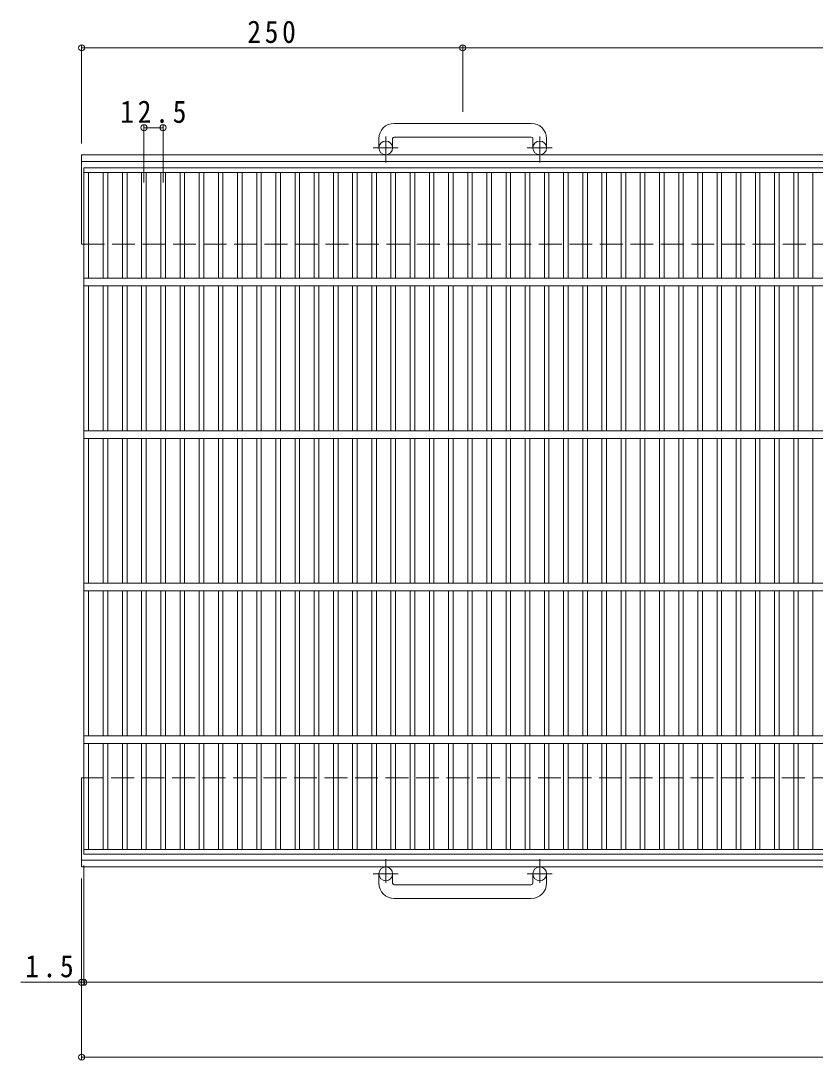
# Model space of a CAD drawing. Units: millimetres, scale not verified. Extents: x -891 to 899, y -688 to 660.
# Drawn here: x -891 to -370, y -142 to 540 of the extents above; entities that cross this region are included whole.
import ezdxf

# ---------------------------------------------------------------- set-up
doc = ezdxf.new("R2010")
doc.units = ezdxf.units.MM
doc.header["$LTSCALE"] = 5
doc.header["$PDMODE"] = 32
doc.header["$PDSIZE"] = 4
doc.linetypes.add('CHAIN1', pattern=[8, 5, -1, 1, -1])
doc.linetypes.add('DASHED3', pattern=[4, 3, -1])
for name, color, linetype, lineweight in [('B-1', 2, 'Continuous', 9), ('B-2', 3, 'Continuous', 9), ('B-4', 7, 'Continuous', 9)]:
    doc.layers.add(name, color=color, linetype=linetype, lineweight=lineweight)
doc.styles.add('ＭＳ ゴシック', font='')
doc.styles.get('ＭＳ ゴシック').set_extended_font_data('MS Gothic')

msp = doc.modelspace()

# ---------------------------------------------------------------- linework, layer by layer
at = {"layer": 'B-1'}
for p, q in [((-555.756, 472.312), (-645.756, 472.312)), ((-655.756, 462.312), (-655.756, 456.212)), ((-646.757, 462.312), (-646.757, 456.212)), ((-645.756, 463.312), (-555.756, 463.312)), ((-554.757, 462.312), (-554.757, 456.212)), ((-545.756, 462.312), (-545.756, 456.212)), ((-850.757, 451.712), (343.663, 451.712)), ((-850.757, 393.212), (-850.757, 451.712)), ((-850.757, 447.212), (343.663, 447.212)), ((-850.757, -15.289), (-850.757, 43.211)), ((343.663, -10.789), (-850.757, -10.789)), ((343.663, -15.289), (-850.757, -15.289)), ((-655.756, -25.888), (-655.756, -19.788)), ((-646.757, -25.888), (-646.757, -19.788)), ((-554.757, -25.888), (-554.757, -19.788)), ((-545.756, -25.888), (-545.756, -19.788)), ((-645.756, -26.888), (-555.756, -26.888)), ((-555.756, -35.888), (-645.756, -35.888))]:
    msp.add_line(p, q, dxfattribs=at)
at = {"layer": 'B-1', "linetype": 'CHAIN1'}
for p, q in [((-651.257, 446.605), (-651.257, 463.702)), ((-550.256, 446.605), (-550.256, 463.702)), ((-643.094, 456.212), (-659.501, 456.212)), ((-542.093, 456.212), (-558.5, 456.212)), ((-651.257, -10.181), (-651.257, -25.778)), ((-550.256, -10.181), (-550.256, -25.778)), ((-643.094, -19.788), (-659.501, -19.788)), ((-542.093, -19.788), (-558.5, -19.788))]:
    msp.add_line(p, q, dxfattribs=at)
at = {"layer": 'B-1', "linetype": 'DASHED3'}
for p, q in [((-850.757, 393.212), (343.663, 393.212)), ((343.663, 43.211), (-850.757, 43.211))]:
    msp.add_line(p, q, dxfattribs=at)
at = {"layer": 'B-1'}
for centre in [(-651.257, 456.212), (-550.257, 456.212), (-651.257, -19.788), (-550.257, -19.788)]:
    msp.add_circle(centre, 4.5, dxfattribs=at)
for centre, radius, start, end in [((-645.756, 462.312), 10, 90, 180), ((-555.756, 462.312), 10, 0, 90), ((-645.756, 462.312), 1, 90, 180), ((-555.756, 462.312), 1, 0, 90), ((-645.756, -25.888), 10, 180, 270), ((-645.756, -25.888), 1, 180, 270), ((-555.756, -25.888), 10, 270, 0), ((-555.756, -25.888), 1, 270, 0)]:
    msp.add_arc(centre, radius, start, end, dxfattribs=at)
at = {"layer": 'B-2'}
for p, q in [((-849.257, 443.212), (147.744, 443.212)), ((-849.257, -6.788), (-849.257, 443.212)), ((-849.257, 440.212), (147.744, 440.212)), ((-846.256, 370.712), (-846.256, 440.212)), ((-836.496, 440.212), (-836.496, 370.712)), ((-833.496, 440.212), (-833.496, 370.712)), ((-823.916, 440.212), (-823.916, 370.712)), ((-820.916, 440.212), (-820.916, 370.712)), ((-811.336, 440.212), (-811.336, 370.712)), ((-808.336, 440.212), (-808.336, 370.712)), ((-798.756, 440.212), (-798.756, 370.712)), ((-795.756, 440.212), (-795.756, 370.712)), ((-786.176, 440.212), (-786.176, 370.712)), ((-783.176, 440.212), (-783.176, 370.712)), ((-773.596, 440.212), (-773.596, 370.712)), ((-770.597, 440.212), (-770.597, 370.712)), ((-761.016, 440.212), (-761.016, 370.712)), ((-758.016, 440.212), (-758.016, 370.712)), ((-748.436, 440.212), (-748.436, 370.712)), ((-745.436, 440.212), (-745.436, 370.712)), ((-735.856, 440.212), (-735.856, 370.712)), ((-732.856, 440.212), (-732.856, 370.712)), ((-723.276, 440.212), (-723.276, 370.712)), ((-720.276, 440.212), (-720.276, 370.712)), ((-710.696, 440.212), (-710.696, 370.712)), ((-707.696, 440.212), (-707.696, 370.712)), ((-698.116, 440.212), (-698.116, 370.712)), ((-695.116, 440.212), (-695.116, 370.712)), ((-685.536, 440.212), (-685.536, 370.712)), ((-682.536, 440.212), (-682.536, 370.712)), ((-672.956, 440.212), (-672.956, 370.712)), ((-669.956, 440.212), (-669.956, 370.712)), ((-660.376, 440.212), (-660.376, 370.712)), ((-657.376, 440.212), (-657.376, 370.712)), ((-647.796, 440.212), (-647.796, 370.712)), ((-644.796, 440.212), (-644.796, 370.712)), ((-635.216, 440.212), (-635.216, 370.712)), ((-632.216, 440.212), (-632.216, 370.712)), ((-622.636, 440.212), (-622.636, 370.712)), ((-619.636, 440.212), (-619.636, 370.712)), ((-610.056, 440.212), (-610.056, 370.712)), ((-607.056, 440.212), (-607.056, 370.712)), ((-597.476, 440.212), (-597.476, 370.712)), ((-594.476, 440.212), (-594.476, 370.712)), ((-584.896, 440.212), (-584.896, 370.712)), ((-581.896, 440.212), (-581.896, 370.712)), ((-572.316, 440.212), (-572.316, 370.712)), ((-569.316, 440.212), (-569.316, 370.712)), ((-559.736, 440.212), (-559.736, 370.712)), ((-556.736, 440.212), (-556.736, 370.712)), ((-547.156, 440.212), (-547.156, 370.712)), ((-544.156, 440.212), (-544.156, 370.712)), ((-534.576, 440.212), (-534.576, 370.712)), ((-531.576, 440.212), (-531.576, 370.712)), ((-521.996, 440.212), (-521.996, 370.712)), ((-518.996, 440.212), (-518.996, 370.712)), ((-509.416, 440.212), (-509.416, 370.712)), ((-506.416, 440.212), (-506.416, 370.712)), ((-496.836, 440.212), (-496.836, 370.712)), ((-493.836, 440.212), (-493.836, 370.712)), ((-484.256, 440.212), (-484.256, 370.712)), ((-481.256, 440.212), (-481.256, 370.712)), ((-471.676, 440.212), (-471.676, 370.712)), ((-468.676, 440.212), (-468.676, 370.712)), ((-459.096, 440.212), (-459.096, 370.712)), ((-456.096, 440.212), (-456.096, 370.712)), ((-446.516, 440.212), (-446.516, 370.712)), ((-443.516, 440.212), (-443.516, 370.712)), ((-433.936, 440.212), (-433.936, 370.712)), ((-430.936, 440.212), (-430.936, 370.712)), ((-421.356, 440.212), (-421.356, 370.712)), ((-418.356, 440.212), (-418.356, 370.712)), ((-408.776, 440.212), (-408.776, 370.712)), ((-405.776, 440.212), (-405.776, 370.712)), ((-396.196, 440.212), (-396.196, 370.712)), ((-393.196, 440.212), (-393.196, 370.712)), ((-383.616, 440.212), (-383.616, 370.712)), ((-380.616, 440.212), (-380.616, 370.712)), ((-371.036, 440.212), (-371.036, 370.712)), ((-849.257, 370.712), (147.744, 370.712)), ((-849.257, 365.712), (147.744, 365.712)), ((-846.256, 270.712), (-846.256, 365.712)), ((-836.496, 365.712), (-836.496, 270.712)), ((-833.496, 365.712), (-833.496, 270.712)), ((-823.916, 365.712), (-823.916, 270.712)), ((-820.916, 365.712), (-820.916, 270.712)), ((-811.336, 365.712), (-811.336, 270.712)), ((-808.336, 365.712), (-808.336, 270.712)), ((-798.756, 365.712), (-798.756, 270.712)), ((-795.756, 365.712), (-795.756, 270.712)), ((-786.176, 365.712), (-786.176, 270.712)), ((-783.176, 365.712), (-783.176, 270.712)), ((-773.596, 365.712), (-773.596, 270.712)), ((-770.597, 365.712), (-770.597, 270.712)), ((-761.016, 365.712), (-761.016, 270.712)), ((-758.016, 365.712), (-758.016, 270.712)), ((-748.436, 365.712), (-748.436, 270.712)), ((-745.436, 365.712), (-745.436, 270.712)), ((-735.856, 365.712), (-735.856, 270.712)), ((-732.856, 365.712), (-732.856, 270.712)), ((-723.276, 365.712), (-723.276, 270.712)), ((-720.276, 365.712), (-720.276, 270.712)), ((-710.696, 365.712), (-710.696, 270.712)), ((-707.696, 365.712), (-707.696, 270.712)), ((-698.116, 365.712), (-698.116, 270.712)), ((-695.116, 365.712), (-695.116, 270.712)), ((-685.536, 365.712), (-685.536, 270.712)), ((-682.536, 365.712), (-682.536, 270.712)), ((-672.956, 365.712), (-672.956, 270.712)), ((-669.956, 365.712), (-669.956, 270.712)), ((-660.376, 365.712), (-660.376, 270.712)), ((-657.376, 365.712), (-657.376, 270.712)), ((-647.796, 365.712), (-647.796, 270.712)), ((-644.796, 365.712), (-644.796, 270.712)), ((-635.216, 365.712), (-635.216, 270.712)), ((-632.216, 365.712), (-632.216, 270.712)), ((-622.636, 365.712), (-622.636, 270.712)), ((-619.636, 365.712), (-619.636, 270.712)), ((-610.056, 365.712), (-610.056, 270.712)), ((-607.056, 365.712), (-607.056, 270.712)), ((-597.476, 365.712), (-597.476, 270.712)), ((-594.476, 365.712), (-594.476, 270.712)), ((-584.896, 365.712), (-584.896, 270.712)), ((-581.896, 365.712), (-581.896, 270.712)), ((-572.316, 365.712), (-572.316, 270.712)), ((-569.316, 365.712), (-569.316, 270.712)), ((-559.736, 365.712), (-559.736, 270.712)), ((-556.736, 365.712), (-556.736, 270.712)), ((-547.156, 365.712), (-547.156, 270.712)), ((-544.156, 365.712), (-544.156, 270.712)), ((-534.576, 365.712), (-534.576, 270.712)), ((-531.576, 365.712), (-531.576, 270.712)), ((-521.996, 365.712), (-521.996, 270.712)), ((-518.996, 365.712), (-518.996, 270.712)), ((-509.416, 365.712), (-509.416, 270.712)), ((-506.416, 365.712), (-506.416, 270.712)), ((-496.836, 365.712), (-496.836, 270.712)), ((-493.836, 365.712), (-493.836, 270.712)), ((-484.256, 365.712), (-484.256, 270.712)), ((-481.256, 365.712), (-481.256, 270.712)), ((-471.676, 365.712), (-471.676, 270.712)), ((-468.676, 365.712), (-468.676, 270.712)), ((-459.096, 365.712), (-459.096, 270.712)), ((-456.096, 365.712), (-456.096, 270.712)), ((-446.516, 365.712), (-446.516, 270.712)), ((-443.516, 365.712), (-443.516, 270.712)), ((-433.936, 365.712), (-433.936, 270.712)), ((-430.936, 365.712), (-430.936, 270.712)), ((-421.356, 365.712), (-421.356, 270.712)), ((-418.356, 365.712), (-418.356, 270.712)), ((-408.776, 365.712), (-408.776, 270.712)), ((-405.776, 365.712), (-405.776, 270.712)), ((-396.196, 365.712), (-396.196, 270.712)), ((-393.196, 365.712), (-393.196, 270.712)), ((-383.616, 365.712), (-383.616, 270.712)), ((-380.616, 365.712), (-380.616, 270.712)), ((-371.036, 365.712), (-371.036, 270.712)), ((-849.257, 270.712), (147.744, 270.712)), ((-849.257, 265.712), (147.744, 265.712)), ((-846.256, 170.712), (-846.256, 265.712)), ((-836.496, 265.712), (-836.496, 170.712)), ((-833.496, 265.712), (-833.496, 170.712)), ((-823.916, 265.712), (-823.916, 170.712)), ((-820.916, 265.712), (-820.916, 170.712)), ((-811.336, 265.712), (-811.336, 170.712)), ((-808.336, 265.712), (-808.336, 170.712)), ((-798.756, 265.712), (-798.756, 170.712)), ((-795.756, 265.712), (-795.756, 170.712)), ((-786.176, 265.712), (-786.176, 170.712)), ((-783.176, 265.712), (-783.176, 170.712)), ((-773.596, 265.712), (-773.596, 170.712)), ((-770.597, 265.712), (-770.597, 170.712)), ((-761.016, 265.712), (-761.016, 170.712)), ((-758.016, 265.712), (-758.016, 170.712)), ((-748.436, 265.712), (-748.436, 170.712)), ((-745.436, 265.712), (-745.436, 170.712)), ((-735.856, 265.712), (-735.856, 170.712)), ((-732.856, 265.712), (-732.856, 170.712)), ((-723.276, 265.712), (-723.276, 170.712)), ((-720.276, 265.712), (-720.276, 170.712)), ((-710.696, 265.712), (-710.696, 170.712)), ((-707.696, 265.712), (-707.696, 170.712)), ((-698.116, 265.712), (-698.116, 170.712)), ((-695.116, 265.712), (-695.116, 170.712)), ((-685.536, 265.712), (-685.536, 170.712)), ((-682.536, 265.712), (-682.536, 170.712)), ((-672.956, 265.712), (-672.956, 170.712)), ((-669.956, 265.712), (-669.956, 170.712)), ((-660.376, 265.712), (-660.376, 170.712)), ((-657.376, 265.712), (-657.376, 170.712)), ((-647.796, 265.712), (-647.796, 170.712)), ((-644.796, 265.712), (-644.796, 170.712)), ((-635.216, 265.712), (-635.216, 170.712)), ((-632.216, 265.712), (-632.216, 170.712)), ((-622.636, 265.712), (-622.636, 170.712)), ((-619.636, 265.712), (-619.636, 170.712)), ((-610.056, 265.712), (-610.056, 170.712)), ((-607.056, 265.712), (-607.056, 170.712)), ((-597.476, 265.712), (-597.476, 170.712)), ((-594.476, 265.712), (-594.476, 170.712)), ((-584.896, 265.712), (-584.896, 170.712)), ((-581.896, 265.712), (-581.896, 170.712)), ((-572.316, 265.712), (-572.316, 170.712)), ((-569.316, 265.712), (-569.316, 170.712)), ((-559.736, 265.712), (-559.736, 170.712)), ((-556.736, 265.712), (-556.736, 170.712)), ((-547.156, 265.712), (-547.156, 170.712)), ((-544.156, 265.712), (-544.156, 170.712)), ((-534.576, 265.712), (-534.576, 170.712)), ((-531.576, 265.712), (-531.576, 170.712)), ((-521.996, 265.712), (-521.996, 170.712)), ((-518.996, 265.712), (-518.996, 170.712)), ((-509.416, 265.712), (-509.416, 170.712)), ((-506.416, 265.712), (-506.416, 170.712)), ((-496.836, 265.712), (-496.836, 170.712)), ((-493.836, 265.712), (-493.836, 170.712)), ((-484.256, 265.712), (-484.256, 170.712)), ((-481.256, 265.712), (-481.256, 170.712)), ((-471.676, 265.712), (-471.676, 170.712)), ((-468.676, 265.712), (-468.676, 170.712)), ((-459.096, 265.712), (-459.096, 170.712)), ((-456.096, 265.712), (-456.096, 170.712)), ((-446.516, 265.712), (-446.516, 170.712)), ((-443.516, 265.712), (-443.516, 170.712)), ((-433.936, 265.712), (-433.936, 170.712)), ((-430.936, 265.712), (-430.936, 170.712)), ((-421.356, 265.712), (-421.356, 170.712)), ((-418.356, 265.712), (-418.356, 170.712)), ((-408.776, 265.712), (-408.776, 170.712)), ((-405.776, 265.712), (-405.776, 170.712)), ((-396.196, 265.712), (-396.196, 170.712)), ((-393.196, 265.712), (-393.196, 170.712)), ((-383.616, 265.712), (-383.616, 170.712)), ((-380.616, 265.712), (-380.616, 170.712)), ((-371.036, 265.712), (-371.036, 170.712)), ((-849.257, 170.712), (147.744, 170.712)), ((-849.257, 165.712), (147.744, 165.712)), ((-846.256, 70.712), (-846.256, 165.712)), ((-836.496, 165.712), (-836.496, 70.712)), ((-833.496, 165.712), (-833.496, 70.712)), ((-823.916, 165.712), (-823.916, 70.712)), ((-820.916, 165.712), (-820.916, 70.712)), ((-811.336, 165.712), (-811.336, 70.712)), ((-808.336, 165.712), (-808.336, 70.712)), ((-798.756, 165.712), (-798.756, 70.712)), ((-795.756, 165.712), (-795.756, 70.712)), ((-786.176, 165.712), (-786.176, 70.712)), ((-783.176, 165.712), (-783.176, 70.712)), ((-773.596, 165.712), (-773.596, 70.712)), ((-770.597, 165.712), (-770.597, 70.712)), ((-761.016, 165.712), (-761.016, 70.712)), ((-758.016, 165.712), (-758.016, 70.712)), ((-748.436, 165.712), (-748.436, 70.712)), ((-745.436, 165.712), (-745.436, 70.712)), ((-735.856, 165.712), (-735.856, 70.712)), ((-732.856, 165.712), (-732.856, 70.712)), ((-723.276, 165.712), (-723.276, 70.712)), ((-720.276, 165.712), (-720.276, 70.712)), ((-710.696, 165.712), (-710.696, 70.712)), ((-707.696, 165.712), (-707.696, 70.712)), ((-698.116, 165.712), (-698.116, 70.712)), ((-695.116, 165.712), (-695.116, 70.712)), ((-685.536, 165.712), (-685.536, 70.712)), ((-682.536, 165.712), (-682.536, 70.712)), ((-672.956, 165.712), (-672.956, 70.712)), ((-669.956, 165.712), (-669.956, 70.712)), ((-660.376, 165.712), (-660.376, 70.712)), ((-657.376, 165.712), (-657.376, 70.712)), ((-647.796, 165.712), (-647.796, 70.712)), ((-644.796, 165.712), (-644.796, 70.712)), ((-635.216, 165.712), (-635.216, 70.712)), ((-632.216, 165.712), (-632.216, 70.712)), ((-622.636, 165.712), (-622.636, 70.712)), ((-619.636, 165.712), (-619.636, 70.712)), ((-610.056, 165.712), (-610.056, 70.712)), ((-607.056, 165.712), (-607.056, 70.712)), ((-597.476, 165.712), (-597.476, 70.712)), ((-594.476, 165.712), (-594.476, 70.712)), ((-584.896, 165.712), (-584.896, 70.712)), ((-581.896, 165.712), (-581.896, 70.712)), ((-572.316, 165.712), (-572.316, 70.712)), ((-569.316, 165.712), (-569.316, 70.712)), ((-559.736, 165.712), (-559.736, 70.712)), ((-556.736, 165.712), (-556.736, 70.712)), ((-547.156, 165.712), (-547.156, 70.712)), ((-544.156, 165.712), (-544.156, 70.712)), ((-534.576, 165.712), (-534.576, 70.712)), ((-531.576, 165.712), (-531.576, 70.712)), ((-521.996, 165.712), (-521.996, 70.712)), ((-518.996, 165.712), (-518.996, 70.712)), ((-509.416, 165.712), (-509.416, 70.712)), ((-506.416, 165.712), (-506.416, 70.712)), ((-496.836, 165.712), (-496.836, 70.712)), ((-493.836, 165.712), (-493.836, 70.712)), ((-484.256, 165.712), (-484.256, 70.712)), ((-481.256, 165.712), (-481.256, 70.712)), ((-471.676, 165.712), (-471.676, 70.712)), ((-468.676, 165.712), (-468.676, 70.712)), ((-459.096, 165.712), (-459.096, 70.712)), ((-456.096, 165.712), (-456.096, 70.712)), ((-446.516, 165.712), (-446.516, 70.712)), ((-443.516, 165.712), (-443.516, 70.712)), ((-433.936, 165.712), (-433.936, 70.712)), ((-430.936, 165.712), (-430.936, 70.712)), ((-421.356, 165.712), (-421.356, 70.712)), ((-418.356, 165.712), (-418.356, 70.712)), ((-408.776, 165.712), (-408.776, 70.712)), ((-405.776, 165.712), (-405.776, 70.712)), ((-396.196, 165.712), (-396.196, 70.712)), ((-393.196, 165.712), (-393.196, 70.712)), ((-383.616, 165.712), (-383.616, 70.712)), ((-380.616, 165.712), (-380.616, 70.712)), ((-371.036, 165.712), (-371.036, 70.712)), ((-849.257, 70.712), (147.744, 70.712)), ((-849.257, 65.712), (147.744, 65.712)), ((-846.256, -3.788), (-846.256, 65.712)), ((-836.496, 65.712), (-836.496, -3.788)), ((-833.496, 65.712), (-833.496, -3.788)), ((-823.916, 65.712), (-823.916, -3.788)), ((-820.916, 65.712), (-820.916, -3.788)), ((-811.336, 65.712), (-811.336, -3.788)), ((-808.336, 65.712), (-808.336, -3.788)), ((-798.756, 65.712), (-798.756, -3.788)), ((-795.756, 65.712), (-795.756, -3.788)), ((-786.176, 65.712), (-786.176, -3.788)), ((-783.176, 65.712), (-783.176, -3.788)), ((-773.596, 65.712), (-773.596, -3.788)), ((-770.597, 65.712), (-770.597, -3.788)), ((-761.016, 65.712), (-761.016, -3.788)), ((-758.016, 65.712), (-758.016, -3.788)), ((-748.436, 65.712), (-748.436, -3.788)), ((-745.436, 65.712), (-745.436, -3.788)), ((-735.856, 65.712), (-735.856, -3.788)), ((-732.856, 65.712), (-732.856, -3.788)), ((-723.276, 65.712), (-723.276, -3.788)), ((-720.276, 65.712), (-720.276, -3.788)), ((-710.696, 65.712), (-710.696, -3.788)), ((-707.696, 65.712), (-707.696, -3.788)), ((-698.116, 65.712), (-698.116, -3.788)), ((-695.116, 65.712), (-695.116, -3.788)), ((-685.536, 65.712), (-685.536, -3.788)), ((-682.536, 65.712), (-682.536, -3.788)), ((-672.956, 65.712), (-672.956, -3.788)), ((-669.956, 65.712), (-669.956, -3.788)), ((-660.376, 65.712), (-660.376, -3.788)), ((-657.376, 65.712), (-657.376, -3.788)), ((-647.796, 65.712), (-647.796, -3.788)), ((-644.796, 65.712), (-644.796, -3.788)), ((-635.216, 65.712), (-635.216, -3.788)), ((-632.216, 65.712), (-632.216, -3.788)), ((-622.636, 65.712), (-622.636, -3.788)), ((-619.636, 65.712), (-619.636, -3.788)), ((-610.056, 65.712), (-610.056, -3.788)), ((-607.056, 65.712), (-607.056, -3.788)), ((-597.476, 65.712), (-597.476, -3.788)), ((-594.476, 65.712), (-594.476, -3.788)), ((-584.896, 65.712), (-584.896, -3.788)), ((-581.896, 65.712), (-581.896, -3.788)), ((-572.316, 65.712), (-572.316, -3.788)), ((-569.316, 65.712), (-569.316, -3.788)), ((-559.736, 65.712), (-559.736, -3.788)), ((-556.736, 65.712), (-556.736, -3.788)), ((-547.156, 65.712), (-547.156, -3.788)), ((-544.156, 65.712), (-544.156, -3.788)), ((-534.576, 65.712), (-534.576, -3.788)), ((-531.576, 65.712), (-531.576, -3.788)), ((-521.996, 65.712), (-521.996, -3.788)), ((-518.996, 65.712), (-518.996, -3.788)), ((-509.416, 65.712), (-509.416, -3.788)), ((-506.416, 65.712), (-506.416, -3.788)), ((-496.836, 65.712), (-496.836, -3.788)), ((-493.836, 65.712), (-493.836, -3.788)), ((-484.256, 65.712), (-484.256, -3.788)), ((-481.256, 65.712), (-481.256, -3.788)), ((-471.676, 65.712), (-471.676, -3.788)), ((-468.676, 65.712), (-468.676, -3.788)), ((-459.096, 65.712), (-459.096, -3.788)), ((-456.096, 65.712), (-456.096, -3.788)), ((-446.516, 65.712), (-446.516, -3.788)), ((-443.516, 65.712), (-443.516, -3.788)), ((-433.936, 65.712), (-433.936, -3.788)), ((-430.936, 65.712), (-430.936, -3.788)), ((-421.356, 65.712), (-421.356, -3.788)), ((-418.356, 65.712), (-418.356, -3.788)), ((-408.776, 65.712), (-408.776, -3.788)), ((-405.776, 65.712), (-405.776, -3.788)), ((-396.196, 65.712), (-396.196, -3.788)), ((-393.196, 65.712), (-393.196, -3.788)), ((-383.616, 65.712), (-383.616, -3.788)), ((-380.616, 65.712), (-380.616, -3.788)), ((-371.036, 65.712), (-371.036, -3.788)), ((147.744, -3.788), (-849.257, -3.788)), ((147.744, -6.788), (-849.257, -6.788))]:
    msp.add_line(p, q, dxfattribs=at)
at = {"layer": 'B-4'}
for p, q in [((-850.757, 459.212), (-850.757, 523.348)), ((-850.757, 521.848), (-600.756, 521.848)), ((-600.756, 479.812), (-600.756, 523.348)), ((-600.756, 521.848), (-100.756, 521.848)), ((-809.836, 433.564), (-809.836, 470.935)), ((-797.256, 433.564), (-797.256, 470.935)), ((-809.836, 469.435), (-797.256, 469.435)), ((-849.257, -14.288), (-849.257, -92.334)), ((-850.757, -22.789), (-850.757, -141.494)), ((-890.616, -90.834), (150.744, -90.834)), ((-850.757, -139.994), (343.663, -139.994))]:
    msp.add_line(p, q, dxfattribs=at)
for p in [(-850.757, 521.848), (-600.756, 521.848), (-809.836, 469.435), (-797.256, 469.435), (-850.757, -90.834), (-849.257, -90.834), (-850.757, -139.994)]:
    msp.add_point(p, dxfattribs=at)

# ---------------------------------------------------------------- texts
at = {"layer": 'B-4', "color": 2, "char_height": 14.66, "attachment_point": 7, "style": 'ＭＳ ゴシック'}
for s, insert in [('\\T1.27;\\W0.9;250', (-742.006, 524.848)), ('\\T1.28;\\W0.9;12.5', (-825.421, 472.435)), ('\\T1.27;\\W0.9;1.5', (-887.705, -87.834))]:
    msp.add_mtext(s, dxfattribs=dict(at, insert=insert))

doc.saveas('drawing.dxf')
